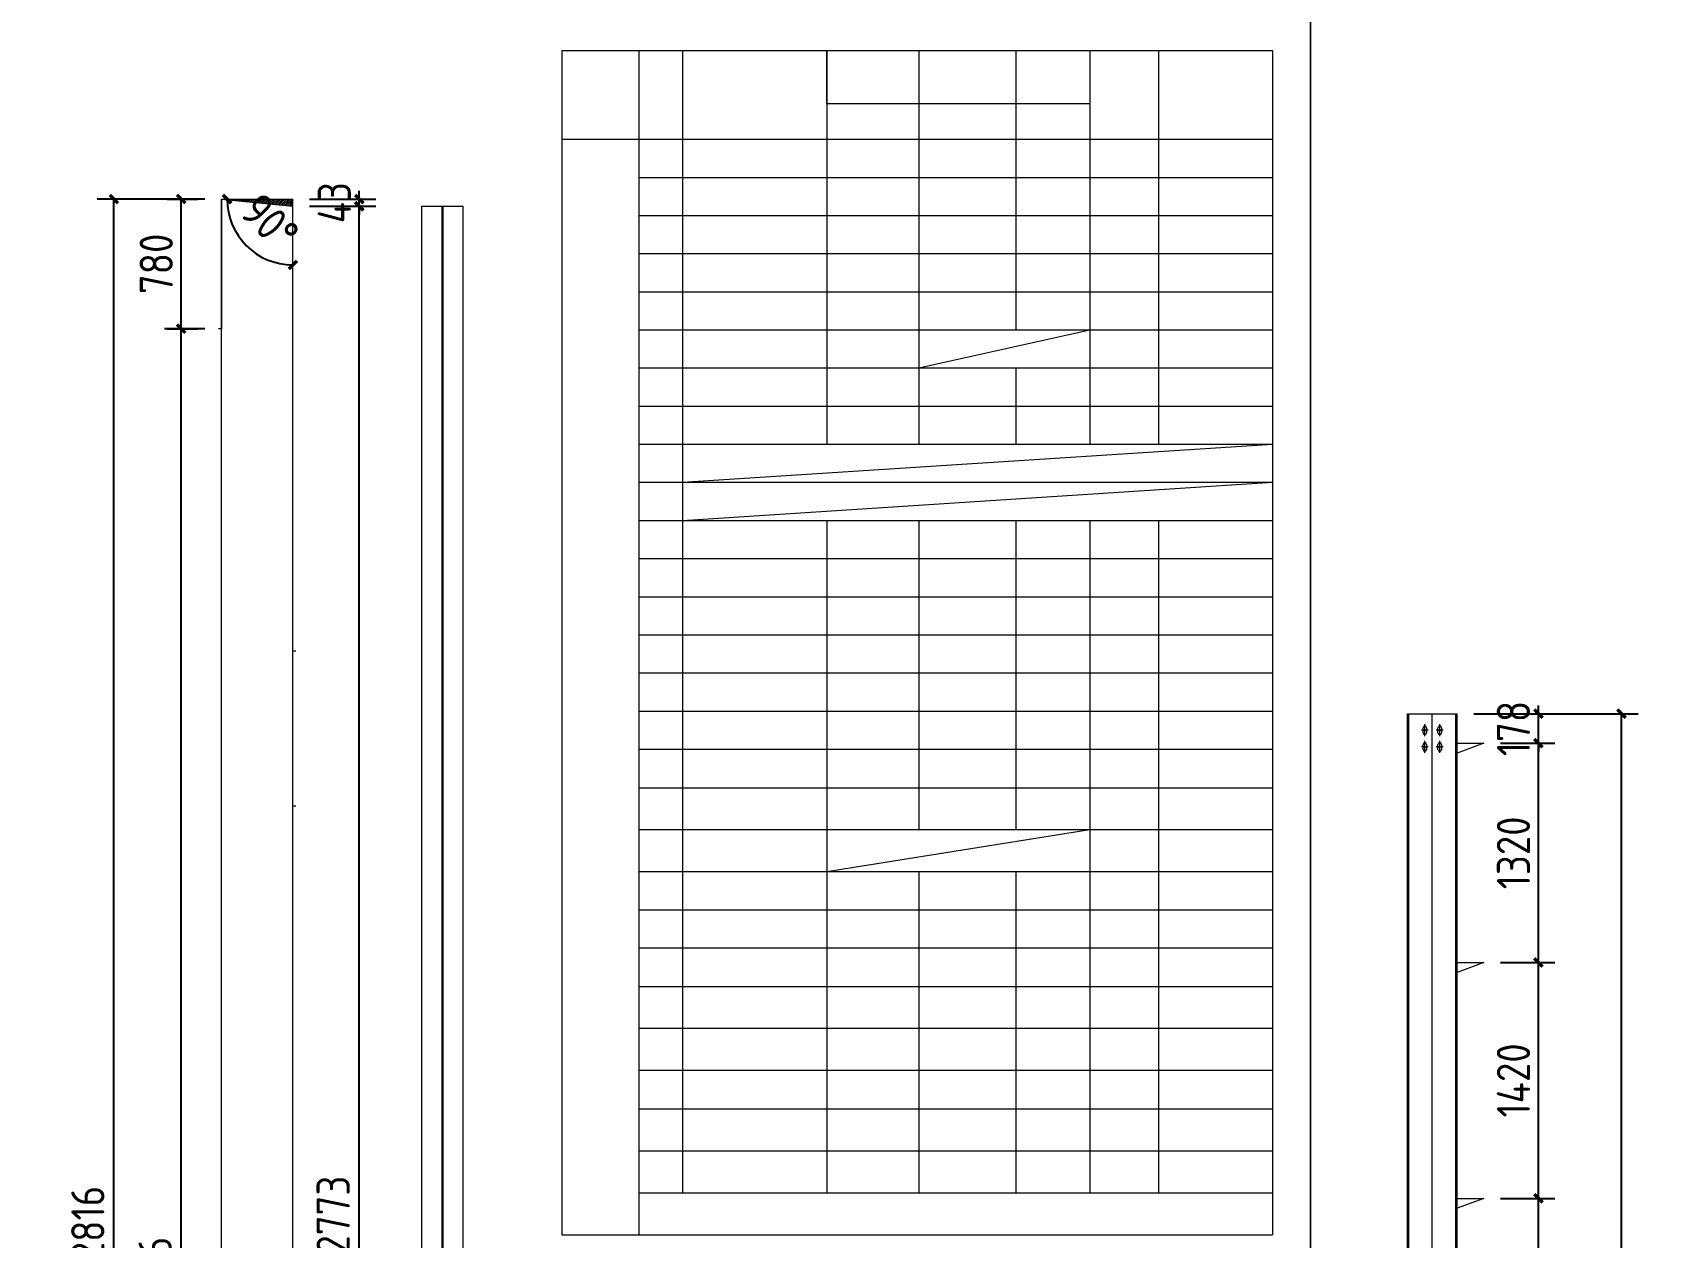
# Model space of a CAD drawing. Extents: x 485428 to 797698, y 56414 to 211814.
# Drawn here: x 685846 to 695691, y 132905 to 140157 of the extents above; entities that cross this region are included whole.
import ezdxf

# ---------------------------------------------------------------- set-up
doc = ezdxf.new("R2010")
doc.units = 0
doc.header["$LTSCALE"] = 1000
doc.header["$MEASUREMENT"] = 0
doc.linetypes.add('DASH', pattern=[0.35, 0.25, -0.1])
doc.layers.add('DOTE', color=1, linetype='Continuous')
doc.layers.add('钢架', color=7, linetype='Continuous', lineweight=25)
doc.styles.get("Standard").update_dxf_attribs({"font": 'gbenor.shx', "bigfont": 'gbcbig.shx'})
doc.dimstyles.get("Standard").update_dxf_attribs({"dimscale": 100, "dimtxt": 2, "dimasz": 0.4, "dimexe": 0.5, "dimexo": 1, "dimgap": 0.5, "dimtad": 1, "dimdec": 0, "dimzin": 0, "dimdsep": 46, "dimtxsty": 'Standard', "dimblk": 'ARCHTICK', "dimcen": 0.09, "dimadec": 0, "dimazin": 0, "dimtfac": 1, "dimtdec": 0, "dimtix": 1, "dimtmove": 2, "dimatfit": 3, "dimfxl": 1, "dimtolj": 1, "dimtzin": 0, "dimarcsym": 0})

# ---------------------------------------------------------------- blocks, each defined once
blk = doc.blocks.new('_ArchTick')
at = {"color": 0, "linetype": 'ByBlock', "const_width": 0.4}
blk.add_lwpolyline([(-0.5, -0.5), (0.5, 0.5)], dxfattribs=at)
blk = doc.blocks.new('*D676')
at = {"color": 3, "lineweight": -2}
for p, q in [((686882.9, 138375.1), (686640.1, 138375.1)), ((686740.1, 126339.1), (686740.1, 138375.1)), ((686882.9, 126339.1), (686640.1, 126339.1))]:
    blk.add_line(p, q, dxfattribs=at)
at = {"layer": 'Defpoints', "color": 0}
for p in [(686740.1, 138375.1), (686982.9, 138375.1), (686982.9, 126339.1)]:
    blk.add_point(p, dxfattribs=at)
at = {"color": 3, "lineweight": -2, "xscale": 50, "yscale": 50, "zscale": 50}
for p, rotation in [((686740.1, 138375.1), 90), ((686740.1, 126339.1), 270)]:
    blk.add_blockref('_ArchTick', p, dxfattribs=dict(at, rotation=rotation))
at = {"color": 0, "lineweight": 15, "insert": (686583.5, 132357.1), "char_height": 200, "attachment_point": 5, "rotation": 90}
blk.add_mtext('\\A1;内翼板 12036', dxfattribs=at)
blk = doc.blocks.new('*D683')
at = {"color": 3, "lineweight": -2}
for p, q in [((687512.9, 139112.1), (687912, 139112.1)), ((687812, 126339.1), (687812, 139112.1)), ((687512.9, 126339.1), (687912, 126339.1))]:
    blk.add_line(p, q, dxfattribs=at)
at = {"layer": 'Defpoints', "color": 0}
for p in [(687412.9, 139112.1), (687812, 139112.1), (687412.9, 126339.1)]:
    blk.add_point(p, dxfattribs=at)
at = {"color": 3, "lineweight": -2, "xscale": 50, "yscale": 50, "zscale": 50}
for p, rotation in [((687812, 139112.1), 90), ((687812, 126339.1), 270)]:
    blk.add_blockref('_ArchTick', p, dxfattribs=dict(at, rotation=rotation))
at = {"color": 0, "lineweight": 15, "insert": (687655.4, 132725.6), "char_height": 200, "attachment_point": 5, "rotation": 90}
blk.add_mtext('\\A1;外翼板 12773', dxfattribs=at)
blk = doc.blocks.new('*D684')
at = {"color": 3, "lineweight": -2}
for p, q in [((687812, 139155.1), (687812, 139205.1)), ((687512.9, 139155.1), (687912, 139155.1)), ((687512.9, 139112.1), (687912, 139112.1)), ((687812, 139112.1), (687812, 139155.1)), ((687812, 139112.1), (687812, 139062.1))]:
    blk.add_line(p, q, dxfattribs=at)
at = {"layer": 'Defpoints', "color": 0}
for p in [(687412.9, 139155.1), (687412.9, 139112.1), (687812, 139155.1)]:
    blk.add_point(p, dxfattribs=at)
at = {"color": 3, "lineweight": -2, "xscale": 50, "yscale": 50, "zscale": 50}
for p, rotation in [((687812, 139155.1), 270), ((687812, 139112.1), 90)]:
    blk.add_blockref('_ArchTick', p, dxfattribs=dict(at, rotation=rotation))
at = {"color": 0, "lineweight": 15, "insert": (687662, 139133.6), "char_height": 200, "attachment_point": 5, "rotation": 90}
blk.add_mtext('\\A1;43', dxfattribs=at)
blk = doc.blocks.new('*D685')
at = {"color": 3, "lineweight": -2}
for p, q in [((686654.9, 139155.1), (686840.1, 139155.1)), ((686740.1, 138375.1), (686740.1, 139155.1)), ((686654.9, 138375.1), (686840.1, 138375.1))]:
    blk.add_line(p, q, dxfattribs=at)
at = {"layer": 'Defpoints', "color": 0}
for p in [(686554.9, 139155.1), (686740.1, 139155.1), (686554.9, 138375.1)]:
    blk.add_point(p, dxfattribs=at)
at = {"color": 3, "lineweight": -2, "xscale": 50, "yscale": 50, "zscale": 50}
for p, rotation in [((686740.1, 139155.1), 90), ((686740.1, 138375.1), 270)]:
    blk.add_blockref('_ArchTick', p, dxfattribs=dict(at, rotation=rotation))
at = {"color": 0, "lineweight": 15, "insert": (686590.1, 138765.1), "char_height": 200, "attachment_point": 5, "rotation": 90}
blk.add_mtext('\\A1;780', dxfattribs=at)
blk = doc.blocks.new('*D686')
at = {"color": 3, "lineweight": -2}
for p, q in [((686882.9, 139155.1), (686235.1, 139155.1)), ((686335.1, 126339.1), (686335.1, 139155.1)), ((686882.9, 126339.1), (686235.1, 126339.1))]:
    blk.add_line(p, q, dxfattribs=at)
at = {"layer": 'Defpoints', "color": 0}
for p in [(686335.1, 139155.1), (686982.9, 139155.1), (686982.9, 126339.1)]:
    blk.add_point(p, dxfattribs=at)
at = {"color": 3, "lineweight": -2, "xscale": 50, "yscale": 50, "zscale": 50}
for p, rotation in [((686335.1, 139155.1), 90), ((686335.1, 126339.1), 270)]:
    blk.add_blockref('_ArchTick', p, dxfattribs=dict(at, rotation=rotation))
at = {"color": 0, "lineweight": 15, "insert": (686178.5, 132747.1), "char_height": 200, "attachment_point": 5, "rotation": 90}
blk.add_mtext('\\A1;腹板 12816', dxfattribs=at)
blk = doc.blocks.new('*D990')
at = {"color": 0, "lineweight": -2}
blk.add_arc((687412.9, 139155.1), 396.4, 180, 270, dxfattribs=at)
at = {"layer": 'Defpoints', "color": 0}
for p in [(686982.9, 139155.1), (687412.9, 139155.1), (687412.9, 139112.1), (687069.6, 138956.9), (687412.9, 126339.1)]:
    blk.add_point(p, dxfattribs=at)
at = {"color": 0, "lineweight": -2, "xscale": 50, "yscale": 50, "zscale": 50}
for p, rotation in [((687016.5, 139155.1), 90.00000000001286), ((687412.9, 138758.7), 359.9999999999997)]:
    blk.add_blockref('_ArchTick', p, dxfattribs=dict(at, rotation=rotation))
at = {"color": 0, "lineweight": 15, "insert": (687274, 139016.2), "char_height": 200, "attachment_point": 5, "rotation": 315}
blk.add_mtext('\\A1;90°', dxfattribs=at)
blk = doc.blocks.new('*D1077')
at = {"color": 3, "lineweight": -2}
for p, q in [((694680.7, 133139.3), (695009.1, 133139.3)), ((694909.1, 131719.3), (694909.1, 133139.3)), ((694680.7, 131719.3), (695009.1, 131719.3))]:
    blk.add_line(p, q, dxfattribs=at)
at = {"layer": 'Defpoints', "color": 0}
for p in [(694580.7, 133139.3), (694909.1, 133139.3), (694580.7, 131719.3)]:
    blk.add_point(p, dxfattribs=at)
at = {"color": 3, "lineweight": -2, "xscale": 50, "yscale": 50, "zscale": 50}
for p, rotation in [((694909.1, 133139.3), 90), ((694909.1, 131719.3), 270)]:
    blk.add_blockref('_ArchTick', p, dxfattribs=dict(at, rotation=rotation))
at = {"color": 0, "lineweight": 15, "insert": (694759.1, 132429.3), "char_height": 200, "attachment_point": 5, "rotation": 90}
blk.add_mtext('\\A1;1420', dxfattribs=at)
blk = doc.blocks.new('*D1078')
at = {"color": 3, "lineweight": -2}
for p, q in [((694680.7, 134559.3), (695009.1, 134559.3)), ((694909.1, 133139.3), (694909.1, 134559.3)), ((694680.7, 133139.3), (695009.1, 133139.3))]:
    blk.add_line(p, q, dxfattribs=at)
at = {"layer": 'Defpoints', "color": 0}
for p in [(694580.7, 134559.3), (694909.1, 134559.3), (694580.7, 133139.3)]:
    blk.add_point(p, dxfattribs=at)
at = {"color": 3, "lineweight": -2, "xscale": 50, "yscale": 50, "zscale": 50}
for p, rotation in [((694909.1, 134559.3), 90), ((694909.1, 133139.3), 270)]:
    blk.add_blockref('_ArchTick', p, dxfattribs=dict(at, rotation=rotation))
at = {"color": 0, "lineweight": 15, "insert": (694759.1, 133849.3), "char_height": 200, "attachment_point": 5, "rotation": 90}
blk.add_mtext('\\A1;1420', dxfattribs=at)
blk = doc.blocks.new('*D1079')
at = {"color": 3, "lineweight": -2}
for p, q in [((694680.7, 135879.3), (695009.1, 135879.3)), ((694909.1, 134559.3), (694909.1, 135879.3)), ((694680.7, 134559.3), (695009.1, 134559.3))]:
    blk.add_line(p, q, dxfattribs=at)
at = {"layer": 'Defpoints', "color": 0}
for p in [(694580.7, 135879.3), (694909.1, 135879.3), (694580.7, 134559.3)]:
    blk.add_point(p, dxfattribs=at)
at = {"color": 3, "lineweight": -2, "xscale": 50, "yscale": 50, "zscale": 50}
for p, rotation in [((694909.1, 135879.3), 90), ((694909.1, 134559.3), 270)]:
    blk.add_blockref('_ArchTick', p, dxfattribs=dict(at, rotation=rotation))
at = {"color": 0, "lineweight": 15, "insert": (694759.1, 135219.3), "char_height": 200, "attachment_point": 5, "rotation": 90}
blk.add_mtext('\\A1;1320', dxfattribs=at)
blk = doc.blocks.new('*D1032')
at = {"color": 3, "lineweight": -2}
for p, q in [((694520.7, 136057.3), (695509.1, 136057.3)), ((695409.1, 125959.3), (695409.1, 136057.3)), ((694540.7, 125959.3), (695509.1, 125959.3))]:
    blk.add_line(p, q, dxfattribs=at)
at = {"layer": 'Defpoints', "color": 0}
for p in [(694420.7, 136057.3), (695409.1, 136057.3), (694440.7, 125959.3)]:
    blk.add_point(p, dxfattribs=at)
at = {"color": 3, "lineweight": -2, "xscale": 50, "yscale": 50, "zscale": 50}
for p, rotation in [((695409.1, 136057.3), 90), ((695409.1, 125959.3), 270)]:
    blk.add_blockref('_ArchTick', p, dxfattribs=dict(at, rotation=rotation))
at = {"color": 0, "lineweight": 15, "insert": (695259.1, 131008.3), "char_height": 200, "attachment_point": 5, "rotation": 90}
blk.add_mtext('\\A1;10098', dxfattribs=at)
blk = doc.blocks.new('*D3285')
at = {"color": 3, "lineweight": -2}
for p, q in [((694520.7, 136057.3), (695009.1, 136057.3)), ((694909.1, 136057.3), (694909.1, 136107.3)), ((694909.1, 135879.3), (694909.1, 136057.3)), ((694680.7, 135879.3), (695009.1, 135879.3)), ((694909.1, 135879.3), (694909.1, 135829.3))]:
    blk.add_line(p, q, dxfattribs=at)
at = {"layer": 'Defpoints', "color": 0}
for p in [(694420.7, 136057.3), (694909.1, 136057.3), (694580.7, 135879.3)]:
    blk.add_point(p, dxfattribs=at)
at = {"color": 3, "lineweight": -2, "xscale": 50, "yscale": 50, "zscale": 50}
for p, rotation in [((694909.1, 136057.3), 270), ((694909.1, 135879.3), 90)]:
    blk.add_blockref('_ArchTick', p, dxfattribs=dict(at, rotation=rotation))
at = {"color": 0, "lineweight": 15, "insert": (694759.1, 135968.3), "char_height": 200, "attachment_point": 5, "rotation": 90}
blk.add_mtext('\\A1;178', dxfattribs=at)

msp = doc.modelspace()

# ---------------------------------------------------------------- hatches: boundary and pattern name
at = {"lineweight": 15}
h = msp.add_hatch(dxfattribs=at)
h.set_pattern_fill('ANSI31', color=256, scale=5, style=0)
h.set_pattern_definition([(45, (428, -14859.4715), (-5.61266008, 5.61266008), [])])
h.paths.add_polyline_path([(687412.9, 139112.1), (687412.9, 139155.1), (686982.9, 139155.1)])

# ---------------------------------------------------------------- linework, layer by layer
at = {"color": 1, "lineweight": 15}
for p, q in [((689031, 140049.7), (689031, 132920.6)), ((689496.9, 132920.6), (689496.9, 140049.7)), ((694270.7, 125979.3), (694270.7, 136057.3))]:
    msp.add_line(p, q, dxfattribs=at)
at = {"lineweight": 15}
for p, q in [((690626.6, 139730.4), (690626.6, 140049.7)), ((690626.6, 140049.7), (690626.6, 137679.6)), ((691180.4, 140049.7), (691180.4, 137679.6)), ((693308.8, 140049.7), (693308.8, 132920.6)), ((686982.9, 139155.1), (687412.9, 139112.1)), ((686982.9, 139155.1), (687412.9, 139155.1)), ((687412.9, 139112.1), (687412.9, 139155.1)), ((688187, 139112.1), (688187, 126359.1)), ((688187, 139112.1), (688437, 139112.1)), ((688309, 139112.1), (688309, 126359.1)), ((688315, 139112.1), (688315, 126359.1)), ((688437, 126359.1), (688437, 139112.1)), ((691180.4, 138138.6), (692209.4, 138368.2)), ((689756.9, 137450.1), (693308.8, 137679.6)), ((689756.9, 137220.5), (693308.8, 137450.1)), ((690626.6, 137220.5), (690626.6, 136991)), ((691180.4, 137220.5), (691180.4, 136991)), ((690626.6, 136991), (690626.6, 135106.4)), ((691180.4, 136991), (691180.4, 136072.9)), ((691180.4, 136072.9), (691180.4, 135359.1)), ((694120.7, 125979.3), (694120.7, 136057.3)), ((694120.7, 136057.3), (694420.7, 136057.3)), ((694128.7, 125979.3), (694128.7, 136057.3)), ((694412.7, 125979.3), (694412.7, 136057.3)), ((694420.7, 125979.3), (694420.7, 136057.3)), ((694245.7, 135957.3), (694204.7, 135957.3)), ((694214.7, 135957.3), (694214.7, 135972.3)), ((694214.7, 135957.3), (694236.7, 135957.3)), ((694236.7, 135957.3), (694214.7, 135957.3)), ((694214.7, 135942.3), (694214.7, 135957.3)), ((694225.7, 135921.3), (694225.7, 135993.3)), ((694236.7, 135972.3), (694236.7, 135942.3)), ((694335.7, 135957.3), (694294.7, 135957.3)), ((694304.7, 135957.3), (694304.7, 135972.3)), ((694304.7, 135957.3), (694326.7, 135957.3)), ((694326.7, 135957.3), (694304.7, 135957.3)), ((694304.7, 135942.3), (694304.7, 135957.3)), ((694315.7, 135921.3), (694315.7, 135993.3)), ((694326.7, 135972.3), (694326.7, 135942.3)), ((694245.7, 135857.3), (694204.7, 135857.3)), ((694214.7, 135857.3), (694214.7, 135872.3)), ((694214.7, 135857.3), (694236.7, 135857.3)), ((694236.7, 135857.3), (694214.7, 135857.3)), ((694214.7, 135842.3), (694214.7, 135857.3)), ((694225.7, 135821.3), (694225.7, 135893.3)), ((694236.7, 135872.3), (694236.7, 135842.3)), ((694335.7, 135857.3), (694294.7, 135857.3)), ((694304.7, 135857.3), (694304.7, 135872.3)), ((694304.7, 135857.3), (694326.7, 135857.3)), ((694326.7, 135857.3), (694304.7, 135857.3)), ((694304.7, 135842.3), (694304.7, 135857.3)), ((694315.7, 135821.3), (694315.7, 135893.3)), ((694326.7, 135872.3), (694326.7, 135842.3)), ((690626.6, 135106.4), (692209.4, 135359.1)), ((690626.6, 135106.4), (690626.6, 133173.3)), ((691180.4, 135106.4), (691180.4, 133173.3))]:
    msp.add_line(p, q, dxfattribs=at)
at = {"color": 2, "lineweight": 15}
for p, q in [((686982.9, 139155.1), (686982.9, 138375.1)), ((686982.9, 138375.1), (686964.9, 138375.1)), ((687430.9, 136432.6), (687412.9, 136432.6)), ((694420.7, 135879.3), (694580.7, 135879.3)), ((694580.7, 135879.3), (694420.7, 135819.3)), ((694420.7, 135879.3), (694580.7, 135879.3)), ((687412.9, 135502.6), (687430.9, 135502.6)), ((694420.7, 134559.3), (694580.7, 134559.3)), ((694580.7, 134559.3), (694420.7, 134499.3)), ((694420.7, 133139.3), (694580.7, 133139.3)), ((694580.7, 133139.3), (694420.7, 133079.3))]:
    msp.add_line(p, q, dxfattribs=at)
at = {"color": 1, "linetype": 'DASH', "lineweight": 15}
msp.add_line((688312, 139112.1), (688312, 126359.1), dxfattribs=at)
at = {"lineweight": 15}
for points in [[(683038.1, 140264.2), (693538.1, 140264.2), (693538.1, 125414.2), (683038.1, 125414.2)], [(693538.1, 140264.2), (704038.1, 140264.2), (704038.1, 125414.2), (693538.1, 125414.2)]]:
    msp.add_lwpolyline(points, close=True, dxfattribs=at)
for centre, start, end in [((694225.7, 135972.3), 0, 180), ((694315.7, 135972.3), 0, 180), ((694225.7, 135942.3), 180, 0), ((694225.7, 135872.3), 0, 180), ((694315.7, 135942.3), 180, 0), ((694315.7, 135872.3), 0, 180), ((694225.7, 135842.3), 180, 0), ((694315.7, 135842.3), 180, 0)]:
    msp.add_arc(centre, 11, start, end, dxfattribs=at)
at = {"layer": 'DOTE', "color": 0, "lineweight": 15}
for p, q in [((686982.9, 126339.1), (686982.9, 139155.1)), ((687412.9, 126339.1), (687412.9, 139112.1))]:
    msp.add_line(p, q, dxfattribs=at)
at = {"layer": '钢架', "lineweight": 15}
for p, q in [((689031, 140049.7), (693308.8, 140049.7)), ((689756.9, 140049.7), (689756.9, 133173.3)), ((691764.4, 140049.7), (691764.4, 138368.2)), ((692209.4, 140049.7), (692209.4, 137679.6)), ((692622.1, 140049.7), (692622.1, 137679.6)), ((690626.6, 139730.4), (692209.4, 139730.4)), ((689031, 139515.8), (693308.8, 139515.8)), ((689496.9, 139286.2), (693308.8, 139286.2)), ((689496.9, 139056.7), (693308.8, 139056.7)), ((689496.9, 138827.2), (693308.8, 138827.2)), ((689496.9, 138827.2), (693308.8, 138827.2)), ((689496.9, 138597.7), (693308.8, 138597.7)), ((689496.9, 138368.2), (693308.8, 138368.2)), ((689496.9, 138138.6), (693308.8, 138138.6)), ((691764.4, 138138.6), (691764.4, 137679.6)), ((689496.9, 137909.1), (693308.8, 137909.1)), ((689496.9, 137679.6), (693308.8, 137679.6)), ((689496.9, 137450.1), (693308.8, 137450.1)), ((689496.9, 137220.5), (693308.8, 137220.5)), ((689496.9, 137220.5), (693308.8, 137220.5)), ((689496.9, 137220.5), (693308.8, 137220.5)), ((689496.9, 137220.5), (693308.8, 137220.5)), ((691764.4, 137220.5), (691764.4, 136991)), ((692209.4, 137220.5), (692209.4, 136991)), ((692622.1, 137220.5), (692622.1, 136991)), ((689496.9, 136991), (693308.8, 136991)), ((689496.9, 136991), (693308.8, 136991)), ((691764.4, 136991), (691764.4, 135359.1)), ((692209.4, 136991), (692209.4, 135106.4)), ((692622.1, 136991), (692622.1, 135106.4)), ((689496.9, 136761.5), (693308.8, 136761.5)), ((689496.9, 136761.5), (693308.8, 136761.5)), ((689496.9, 136761.5), (693308.8, 136761.5)), ((689496.9, 136532), (693308.8, 136532)), ((689496.9, 136532), (693308.8, 136532)), ((689496.9, 136302.5), (693308.8, 136302.5)), ((689496.9, 136302.5), (693308.8, 136302.5)), ((689496.9, 136302.5), (693308.8, 136302.5)), ((689496.9, 136302.5), (693308.8, 136302.5)), ((689496.9, 136072.9), (693308.8, 136072.9)), ((689496.9, 136072.9), (693308.8, 136072.9)), ((689496.9, 136072.9), (693308.8, 136072.9)), ((689496.9, 136072.9), (693308.8, 136072.9)), ((689496.9, 135843.4), (693308.8, 135843.4)), ((689496.9, 135843.4), (693308.8, 135843.4)), ((689496.9, 135843.4), (693308.8, 135843.4)), ((689496.9, 135843.4), (693308.8, 135843.4)), ((689496.9, 135611.7), (693308.8, 135611.7)), ((689496.9, 135359.1), (693308.8, 135359.1)), ((689496.9, 135359.1), (693308.8, 135359.1)), ((689496.9, 135359.1), (693308.8, 135359.1)), ((689496.9, 135359.1), (693308.8, 135359.1)), ((689496.9, 135359.1), (693308.8, 135359.1)), ((689496.9, 135106.4), (693308.8, 135106.4)), ((691764.4, 135106.4), (691764.4, 133173.3)), ((692209.4, 135106.4), (692209.4, 133173.3)), ((692622.1, 135106.4), (692622.1, 133173.3)), ((689496.9, 134876.9), (693308.8, 134876.9)), ((689496.9, 134647.4), (693308.8, 134647.4)), ((689496.9, 134415.7), (693308.8, 134415.7)), ((689496.9, 134163), (693308.8, 134163)), ((689496.9, 133910.3), (693308.8, 133910.3)), ((689496.9, 133678.6), (693308.8, 133678.6)), ((689496.9, 133426), (693308.8, 133426)), ((689496.9, 133173.3), (693308.8, 133173.3)), ((689031, 132920.6), (693308.8, 132920.6))]:
    msp.add_line(p, q, dxfattribs=at)

# ---------------------------------------------------------------- dimensions: what is measured, and where the dimension line sits
at = {"color": 1, "lineweight": 15}
dim = msp.add_angular_dim_2l(base=(687069.6, 138956.9), line1=((687412.9, 126339.1), (687412.9, 139112.1)), line2=((686982.9, 139155.1), (687412.9, 139155.1)), dimstyle='Standard', override={"dimtxt": 2, "dimasz": 0.5, "dimgap": 1}, dxfattribs=at)
dim.commit()
dim.dimension.update_dxf_attribs({"geometry": '*D990', "text_midpoint": (687274, 139016.2)})
at = {"lineweight": 15}
for base, p1, p2, picture, middle in [((687812, 139155.1), (687412.9, 139112.1), (687412.9, 139155.1), '*D684', (687662, 139133.6)), ((686740.1, 139155.1), (686554.9, 138375.1), (686554.9, 139155.1), '*D685', (686590.1, 138765.1)), ((694909.1, 136057.3), (694580.7, 135879.3), (694420.7, 136057.3), '*D3285', (694759.1, 135968.3)), ((695409.1, 136057.3), (694440.7, 125959.3), (694420.7, 136057.3), '*D1032', (695259.1, 131008.3)), ((694909.1, 135879.3), (694580.7, 134559.3), (694580.7, 135879.3), '*D1079', (694759.1, 135219.3)), ((694909.1, 134559.3), (694580.7, 133139.3), (694580.7, 134559.3), '*D1078', (694759.1, 133849.3)), ((694909.1, 133139.3), (694580.7, 131719.3), (694580.7, 133139.3), '*D1077', (694759.1, 132429.3))]:
    dim = msp.add_linear_dim(base=base, p1=p1, p2=p2, angle=90, dimstyle='Standard', override={"dimtxt": 2, "dimasz": 0.5, "dimexe": 1, "dimexo": 1, "dimclrd": 3, "dimclre": 3}, dxfattribs=at)
    dim.commit()
    dim.dimension.update_dxf_attribs({"geometry": picture, "text_midpoint": middle})
for base, p1, p2, text, picture, middle in [((686335.1, 139155.1), (686982.9, 126339.1), (686982.9, 139155.1), '腹板 12816', '*D686', (686178.5, 132747.1)), ((687812, 139112.1), (687412.9, 126339.1), (687412.9, 139112.1), '外翼板 12773', '*D683', (687655.4, 132725.6)), ((686740.1, 138375.1), (686982.9, 126339.1), (686982.9, 138375.1), '内翼板 12036', '*D676', (686583.5, 132357.1))]:
    dim = msp.add_linear_dim(base=base, p1=p1, p2=p2, angle=90, text=text, dimstyle='Standard', override={"dimtxt": 2, "dimasz": 0.5, "dimexe": 1, "dimexo": 1, "dimclrd": 3, "dimclre": 3}, dxfattribs=at)
    dim.commit()
    dim.dimension.update_dxf_attribs({"geometry": picture, "text_midpoint": middle})

doc.saveas('drawing.dxf')
